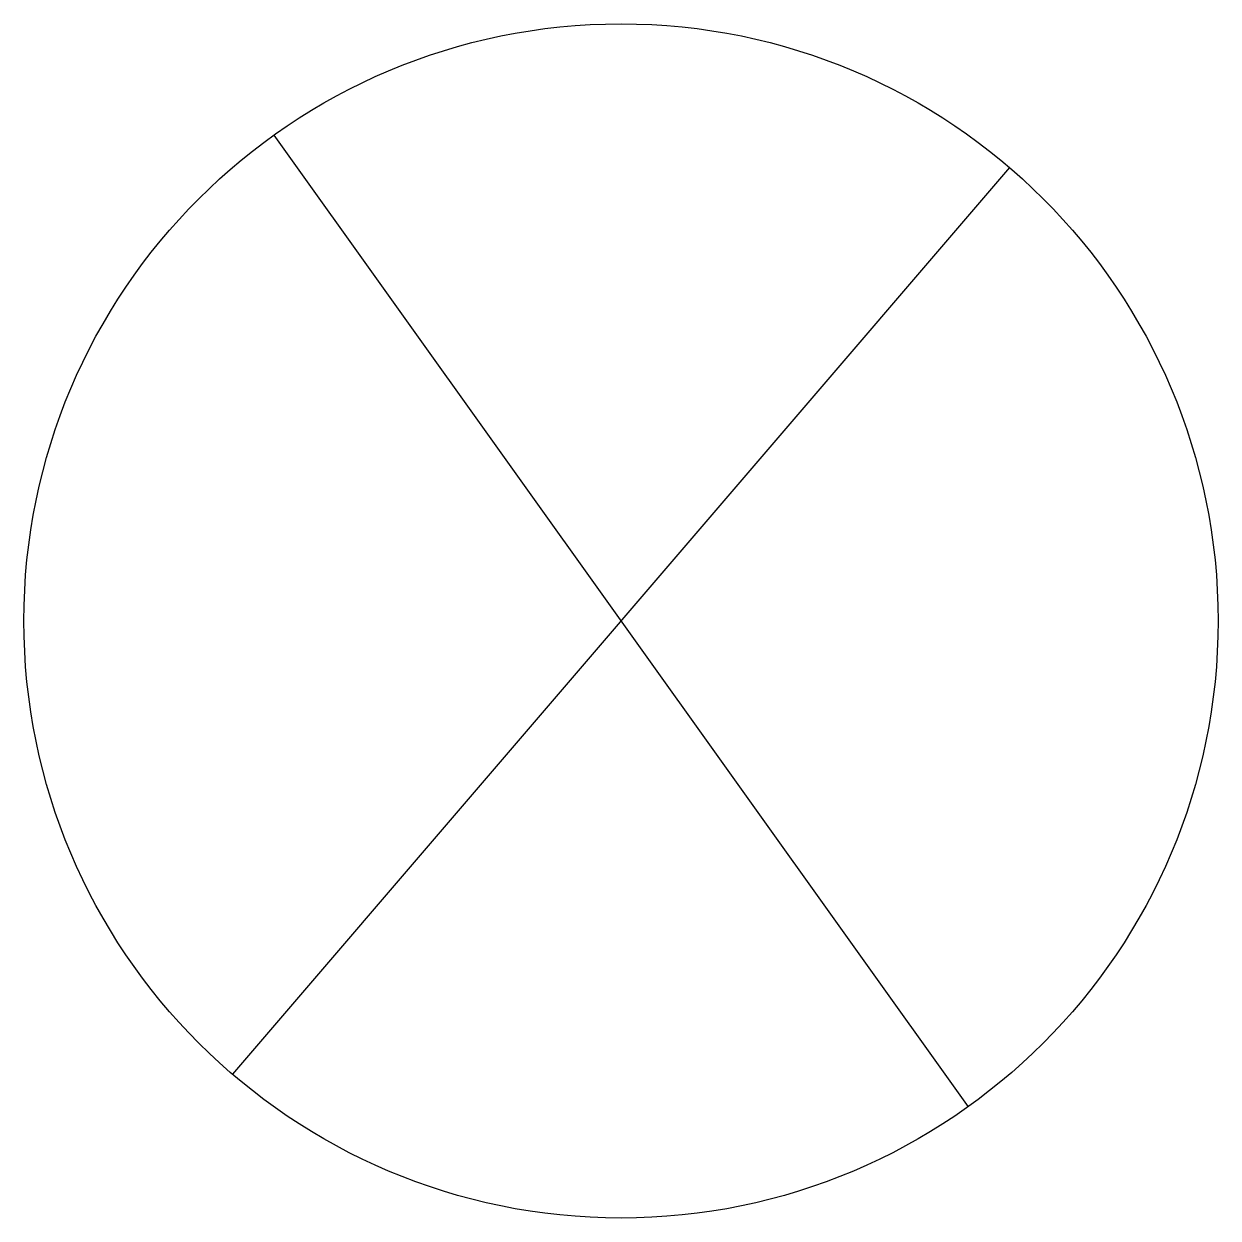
# Model space of a CAD drawing. Header units: inches. Extents: x 3.82 to 5, y 3.49 to 4.67.
import ezdxf

# ---------------------------------------------------------------- set-up
doc = ezdxf.new("R2010")
doc.units = ezdxf.units.IN
doc.header["$MEASUREMENT"] = 0

# ---------------------------------------------------------------- blocks, each defined once
blk = doc.blocks.new('Pressure Transducer')
for p, q in [((-0.4224, 0.5913), (0.263, -0.3682)), ((0.304, 0.5592), (-0.4634, -0.3361))]:
    blk.add_line(p, q)
blk.add_circle((-0.0797, 0.1116), 0.5896)

msp = doc.modelspace()

# ---------------------------------------------------------------- block references
msp.add_blockref('Pressure Transducer', (4.488, 3.968))

doc.saveas('drawing.dxf')
